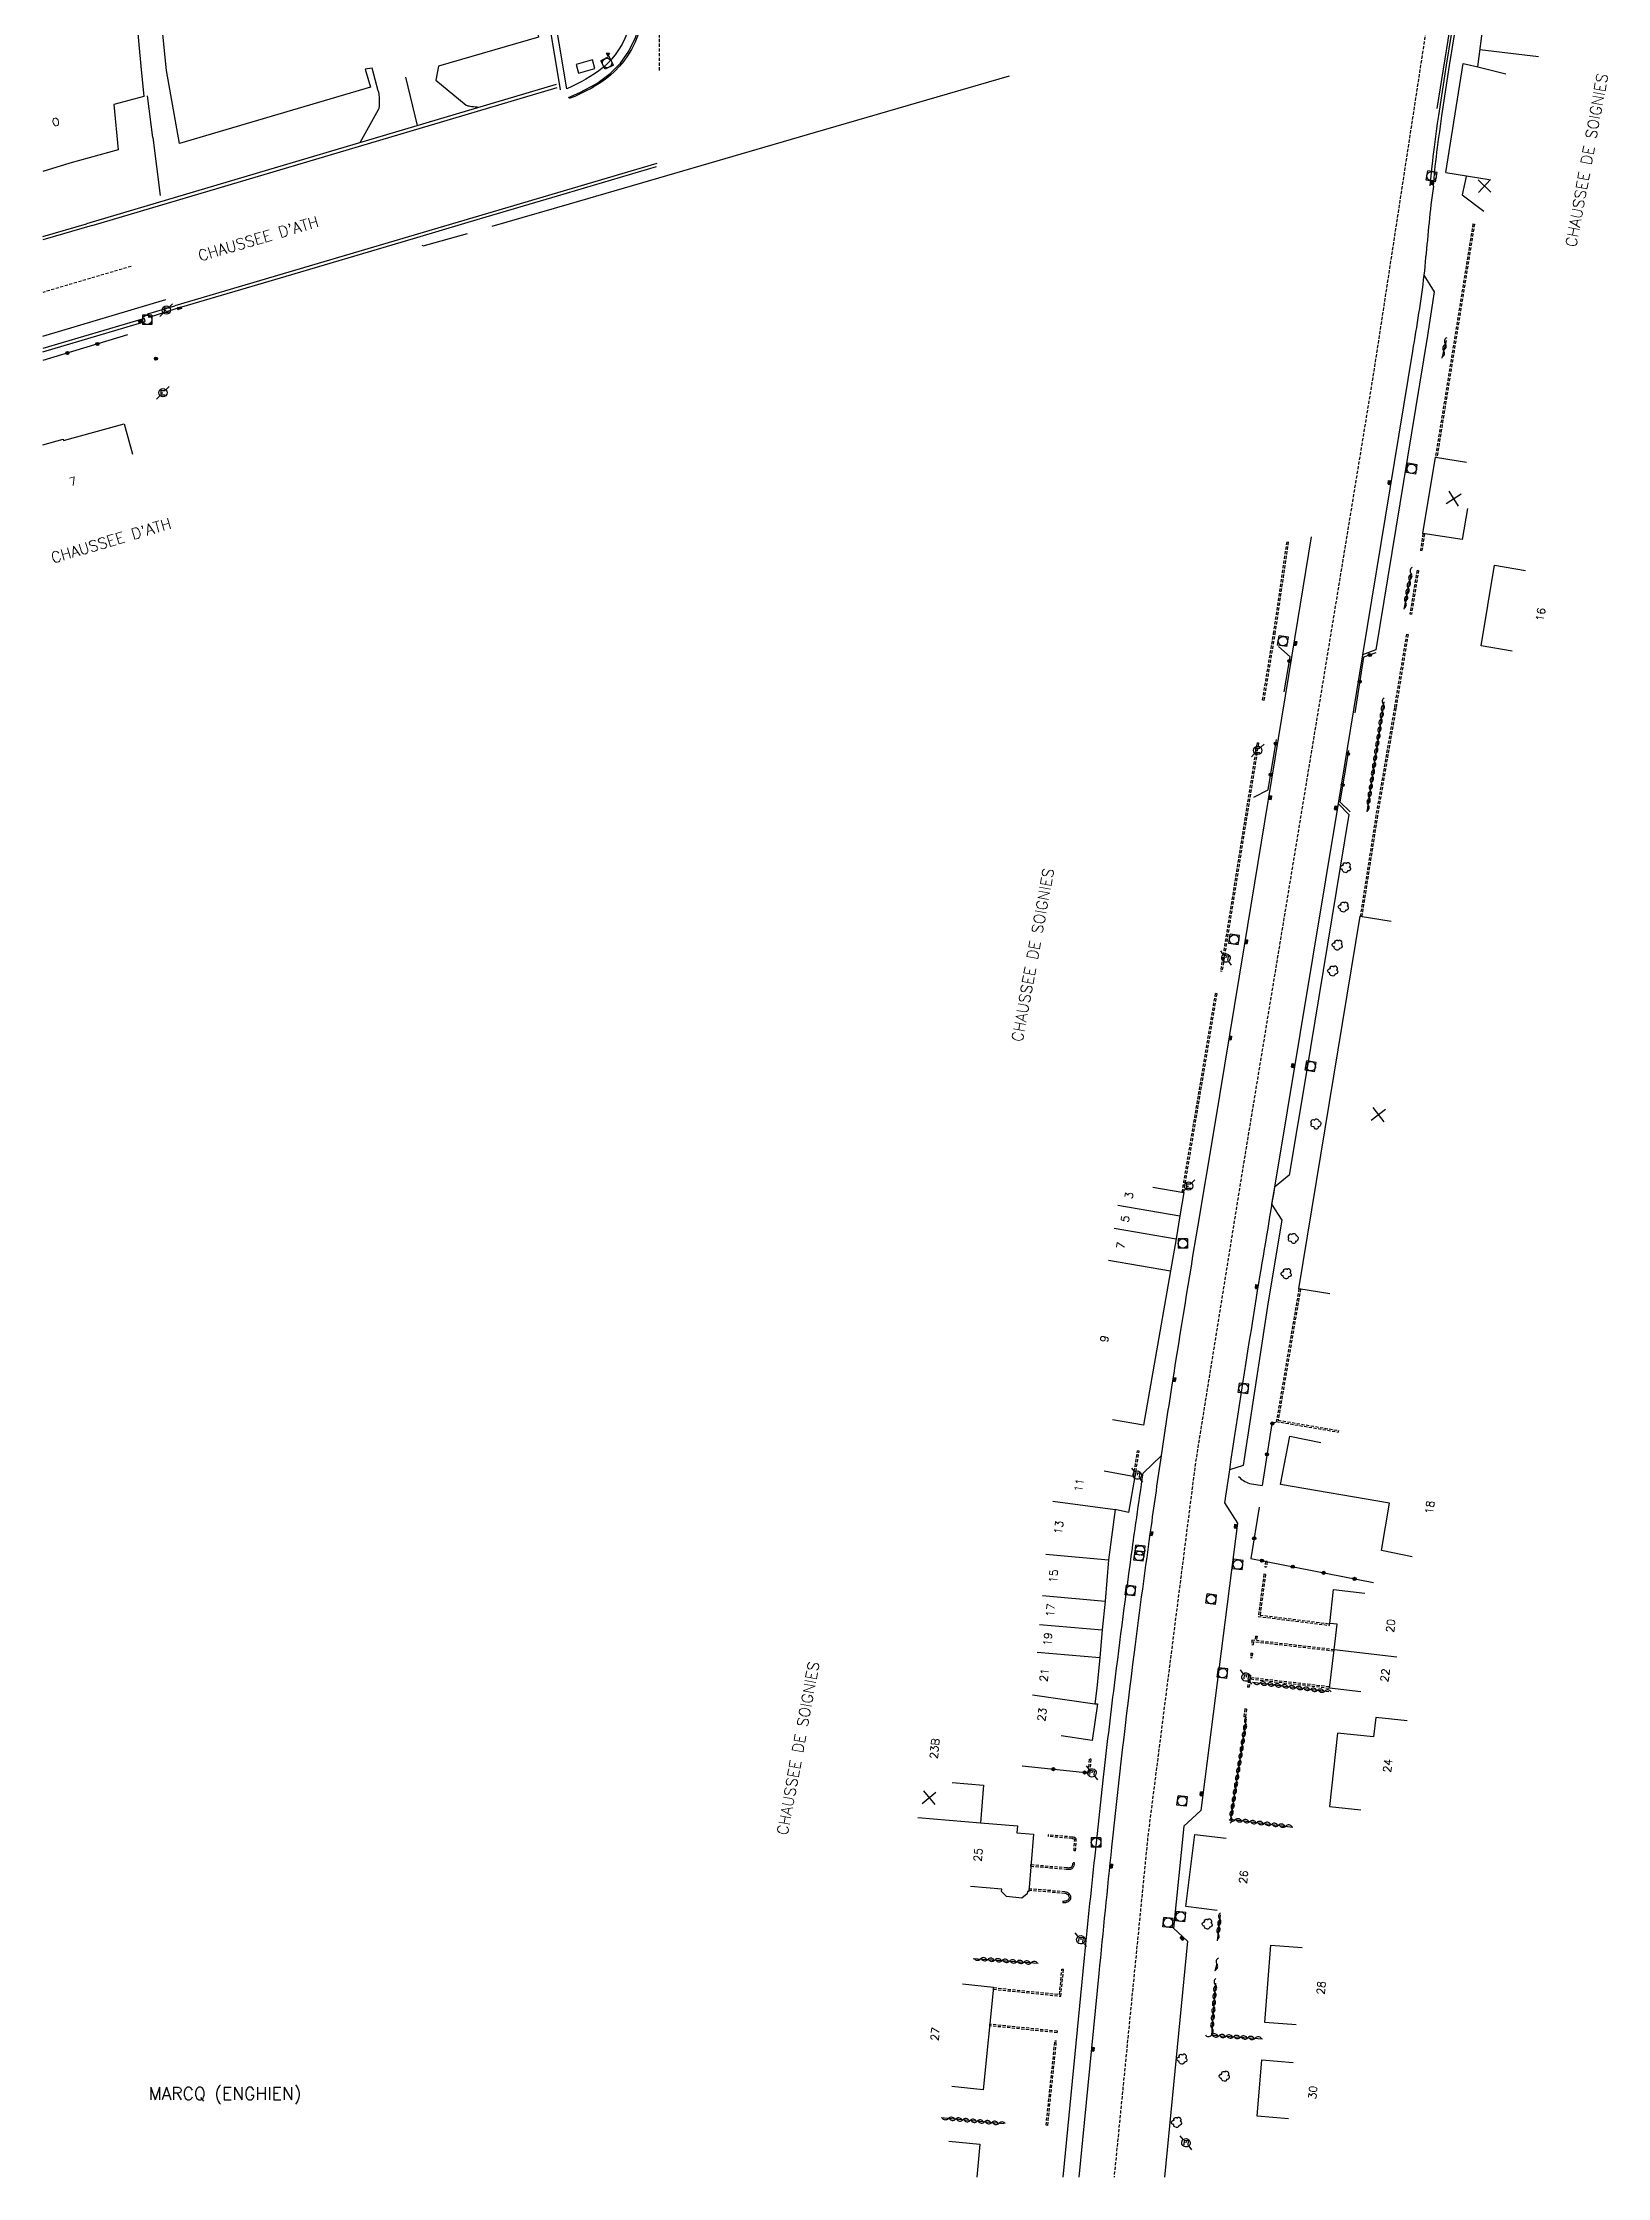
# Model space of a CAD drawing. Header units: millimetres. Extents: x 126000 to 127000, y 153000 to 154000.
# Drawn here: x 126000 to 126248.7, y 153000 to 153339.1 of the extents above; entities that cross this region are included whole.
import ezdxf
from ezdxf.enums import TextEntityAlignment as Align

# ---------------------------------------------------------------- set-up
doc = ezdxf.new("R2010")
doc.units = ezdxf.units.MM
doc.linetypes.add('DASHED', pattern=[0.75, 0.5, -0.25])
doc.layers.get('0').update_dxf_attribs({"linetype": 'CONTINUOUS'})
for name, color, linetype in [('W0001', 6, 'DASHED'), ('W0008', 7, 'CONTINUOUS'), ('W0100', 7, 'CONTINUOUS'), ('W0112', 1, 'DASHED'), ('W0300', 7, 'CONTINUOUS'), ('W0310', 3, 'CONTINUOUS'), ('W0322', 7, 'CONTINUOUS'), ('W0334', 7, 'CONTINUOUS'), ('W0400', 7, 'CONTINUOUS'), ('W0420', 7, 'CONTINUOUS'), ('W0471', 7, 'CONTINUOUS'), ('W0851', 7, 'CONTINUOUS'), ('W0980', 7, 'CONTINUOUS'), ('W0989', 7, 'CONTINUOUS'), ('W0991', 7, 'CONTINUOUS'), ('W1102', 7, 'CONTINUOUS')]:
    doc.layers.add(name, color=color, linetype=linetype)
doc.styles.get("Standard").update_dxf_attribs({"font": 'romans.shx', "width": 0.85})

# ---------------------------------------------------------------- blocks, each defined once
blk = doc.blocks.new('T420')
for p, q in [((0.75, 0.75), (-0.75, 0.75)), ((-0.75, 0.75), (-0.75, -0.75)), ((0.75, 0.75), (0.75, -0.75)), ((0.75, -0.75), (-0.75, -0.75))]:
    blk.add_line(p, q)
blk.add_ellipse((0, 0), major_axis=(-0.53, 0.53), ratio=1, start_param=3.926991, end_param=10.210176)
blk = doc.blocks.new('T851')
for p, q in [((-0.25, -0.15), (0, 0.32)), ((0, 0.32), (0.25, -0.15)), ((-0.25, -0.15), (0.25, -0.15))]:
    blk.add_line(p, q)
for major_axis in [(-0.106, 0.106), (-0.0354, 0.0354), (-0.0236, 0.0236)]:
    blk.add_ellipse((0, 0), major_axis=major_axis, ratio=1, start_param=3.926991, end_param=10.210176)
blk = doc.blocks.new('T300')
for p, q in [((-0.8, 0.51), (-0.86, 0.34)), ((-0.86, 0.34), (-0.86, 0.17)), ((-0.86, 0.17), (-0.74, 0.06)), ((-0.69, 0.63), (-0.8, 0.51)), ((-0.8, -0.06), (-0.74, 0.06)), ((-0.74, 0.06), (-0.69, 0.11)), ((-0.57, 0.69), (-0.69, 0.63)), ((-0.46, 0.69), (-0.57, 0.69)), ((-0.29, 0.63), (-0.46, 0.69)), ((-0.29, 0.63), (-0.17, 0.74)), ((-0.23, 0.57), (-0.29, 0.63)), ((-0.17, 0.74), (-0.06, 0.8)), ((-0.06, 0.8), (0.06, 0.8)), ((0.06, 0.8), (0.23, 0.74)), ((0.23, 0.74), (0.34, 0.63)), ((0.34, 0.63), (0.4, 0.51)), ((0.46, 0.46), (0.34, 0.46)), ((0.4, 0.51), (0.4, 0.46)), ((0.57, 0.4), (0.46, 0.46)), ((0.57, 0.4), (0.69, 0.29)), ((0.69, 0.29), (0.74, 0.17)), ((0.74, 0.06), (0.69, -0.17)), ((0.74, 0.17), (0.74, 0.06)), ((-0.8, -0.17), (-0.8, -0.06)), ((-0.8, -0.23), (-0.8, -0.17)), ((-0.74, -0.34), (-0.8, -0.23)), ((-0.69, -0.4), (-0.74, -0.34)), ((-0.51, -0.46), (-0.69, -0.4)), ((-0.4, -0.46), (-0.51, -0.46)), ((-0.4, -0.46), (-0.34, -0.46)), ((-0.34, -0.46), (-0.34, -0.4)), ((-0.34, -0.51), (-0.34, -0.46)), ((-0.29, -0.63), (-0.34, -0.51)), ((-0.17, -0.74), (-0.29, -0.63)), ((-0.06, -0.8), (-0.17, -0.74)), ((0.06, -0.8), (-0.06, -0.8)), ((0.17, -0.74), (0.06, -0.8)), ((0.23, -0.69), (0.17, -0.74)), ((0.29, -0.46), (0.23, -0.46)), ((0.29, -0.63), (0.23, -0.69)), ((0.46, -0.4), (0.29, -0.46)), ((0.34, -0.51), (0.29, -0.63)), ((0.34, -0.51), (0.34, -0.46)), ((0.57, -0.34), (0.46, -0.4)), ((0.63, -0.29), (0.57, -0.34)), ((0.69, -0.17), (0.63, -0.29))]:
    blk.add_line(p, q)
blk = doc.blocks.new('T471')
for p, q in [((-0.333334, 0.333334), (-0.333334, -0.333334)), ((-0.333334, 0.333334), (0.333334, 0.333334)), ((-0.333334, 0), (0, 0)), ((0.500001, 0.500001), (1.000002, 1.000002)), ((-0.500001, -0.500001), (-1.000002, -1.000002)), ((-0.333334, -0.333334), (0.333334, -0.333334))]:
    blk.add_line(p, q)
blk.add_ellipse((0, 0), major_axis=(0.471405, 0.471405), ratio=1, start_param=5.4977871438, end_param=11.780972451)
blk = doc.blocks.new('T400')
for p, q in [((-0.15, 0.3), (0.15, 0.3)), ((-0.15, -0.25), (-0.15, 0.3)), ((-0.15, 0.15), (0.15, 0.15)), ((-0.15, 0), (0.15, 0)), ((0.15, 0.3), (0.15, -0.25)), ((-0.15, -0.15), (0.15, -0.15)), ((-0.15, -0.25), (-0.15, -0.3)), ((-0.15, -0.3), (0.15, -0.3)), ((0.15, -0.3), (0.15, -0.25))]:
    blk.add_line(p, q)
blk = doc.blocks.new('t322o')
at = {"color": 0, "linetype": 'Continuous'}
for radius in [0.25, 0.15]:
    blk.add_circle((0, 0), radius, dxfattribs=at)
blk = doc.blocks.new('t310o')
at = {"color": 0, "linetype": 'Continuous'}
for centre, start, end in [((-0.5, 0.38), 216.8699, 323.1304), ((0.5, -0.37), 36.8699, 143.1303)]:
    blk.add_arc(centre, 0.625, start, end, dxfattribs=at)
blk = doc.blocks.new('t991o')
at = {"color": 0, "linetype": 'Continuous'}
for p, q in [((-1, 1), (1, -1)), ((-1, -1), (1, 1))]:
    blk.add_line(p, q, dxfattribs=at)

msp = doc.modelspace()

# ---------------------------------------------------------------- linework, layer by layer
at = {"layer": 'W0001'}
msp.add_lwpolyline([(126098.03, 153334.69, 0.009306), (126097.92, 153345.73)], format="xyb", dxfattribs=at)
at = {"layer": 'W0001', "flags": 128}
for points in [[(126220.12, 153342.98), (126211.51, 153286.75), (126204.15, 153241.84), (126191.02, 153162.16), (126183.19, 153113.5), (126175.62, 153054.11), (126170.26, 153000)], [(126014.06, 153303.56), (126000, 153299.41)]]:
    msp.add_lwpolyline(points, dxfattribs=at)
at = {"layer": 'W0008', "flags": 128}
for points in [[(126083.59, 153330.41), (126085.37, 153331.16), (126088.05, 153332.6), (126090.21, 153334.18), (126091.83, 153335.86), (126093.17, 153337.77), (126094.22, 153339.9), (126095.08, 153342.63), (126095.5, 153346.32), (126095.59, 153349.77), (126095.66, 153352.68), (126095.75, 153356.87), (126095.85, 153360.69), (126095.92, 153363.71)], [(126224.58, 153347.43), (126221.56, 153328.66)], [(126007.86, 153310.07), (126037.16, 153318.76), (126061.78, 153326.06), (126081.78, 153332)], [(126097.5, 153319.37), (126081.74, 153314.71), (126069.5, 153311.09), (126056.92, 153307.37), (126038.63, 153301.97), (126021.14, 153296.8)], [(126000, 153308.28), (126006.98, 153310.33)], [(126219.51, 153302.17), (126221.15, 153299.54), (126220.07, 153292.56), (126211.85, 153242.65), (126209.72, 153241.86), (126209.72, 153241.86)], [(126000, 153292.49), (126019.58, 153298.29)], [(126205.88, 153218.21), (126207.57, 153216.48), (126200.78, 153175.28), (126198.1, 153159.19), (126195.78, 153157.29), (126195.3, 153154.57), (126196.91, 153152.05), (126194.74, 153139.08), (126190.76, 153113.05), (126188.59, 153112.36), (126188.59, 153112.36)]]:
    msp.add_lwpolyline(points, dxfattribs=at)
for points in [[(126221.02, 153316.32, 0.0042), (126220.61, 153313.32, 0.0018), (126219.51, 153302.17, -0.0122), (126217.68, 153290.11), (126209.72, 153241.86), (126205.88, 153218.21), (126195.78, 153157.29, 0.0005), (126192.85, 153139.78, 0.0029), (126188.59, 153112.36), (126187.79, 153107.12), (126189.87, 153103.89), (126184.08, 153058.26), (126181.33, 153055.79), (126179.72, 153039.57), (126181.94, 153037.5), (126178.29, 153000, -0.0118)], [(126164.7, 153000), (126167.9, 153032.37, -0.0015), (126169.92, 153052.43, -0.0056), (126173.5, 153083.4, -0.0031), (126176.2, 153103.5, -0.0018), (126177.79, 153114.64, -0.0022), (126179.56, 153126.22, -0.0026), (126183.58, 153150.94), (126186.27, 153167.03), (126191, 153195.61), (126198.58, 153241.81), (126201.66, 153260.57)], [(126162.2, 153000), (126165.56, 153034.86, -0.0029), (126167.36, 153052.12), (126168.55, 153063.08, -0.0039), (126170.33, 153078.16, -0.0037), (126173.18, 153099.96, -0.0011), (126173.86, 153104.81, -0.0007), (126174.88, 153111.83), (126177.79, 153114.64), (126177.79, 153114.64)], [(126190.05, 153111.35, 0.1486), (126191.79, 153110.24), (126193.78, 153109.92), (126193.78, 153109.92)]]:
    msp.add_lwpolyline(points, format="xyb", dxfattribs=at)
at = {"layer": 'W0008'}
for points in [[(126007.86, 153310.07), (126000, 153307.75)], [(126021.14, 153296.8), (126016.89, 153295.45), (126016.86, 153295.59), (126016.73, 153296), (126021, 153297.28)], [(126000, 153289.99), (126016.3, 153294.8), (126016.16, 153295.28), (126000, 153290.51)]]:
    msp.add_lwpolyline(points, dxfattribs=at)
at = {"layer": 'W0100', "flags": 128}
for points in [[(126222.98, 153318.47), (126225.74, 153335.8), (126228.05, 153335.24), (126229.86, 153349.3)], [(126015.62, 153335.39), (126016.06, 153330.56), (126011.31, 153329.25), (126011.99, 153322.09), (126004.33, 153319.97)], [(126004.33, 153319.97), (126000, 153318.61)], [(126226.21, 153317.83), (126225.57, 153314.92), (126229.02, 153312.34), (126229.02, 153312.34)], [(126000, 153275.21), (126003.28, 153276.11), (126003.33, 153275.91), (126012.97, 153278.55), (126014.29, 153273.73)], [(126226.41, 153265.11), (126225.6, 153260.18), (126219.36, 153261.11), (126221.33, 153273.27), (126226.27, 153272.46), (126226.27, 153272.46)], [(126233.53, 153242.43), (126228.6, 153243.26), (126230.74, 153256.08), (126235.67, 153255.26), (126235.67, 153255.26)], [(126204.58, 153140.35), (126199.65, 153141.16), (126209.38, 153200.35), (126214.32, 153199.54), (126214.32, 153199.54)], [(126176.41, 153157.29), (126181.34, 153156.44), (126180.72, 153152.71), (126180.13, 153149.09), (126179.23, 153144), (126174.96, 153119.49), (126170.03, 153120.34), (126170.03, 153120.34)], [(126217.66, 153098.58), (126212.75, 153099.55), (126214.02, 153107.09), (126196.69, 153110.07), (126198.2, 153117.72), (126203.11, 153116.74), (126203.11, 153116.74)], [(126168.68, 153112.23), (126173.59, 153111.32), (126172.58, 153105.6), (126170.45, 153106.07), (126169.37, 153098.11), (126168.83, 153091.53), (126168.38, 153086.97), (126168, 153082.55), (126167.55, 153077.69), (126167.22, 153075.23), (126167.64, 153075.21), (126166.81, 153069.41), (126161.86, 153070.11), (126161.86, 153070.11)], [(126209.49, 153077.12), (126204.52, 153077.71), (126205.25, 153083.81), (126205.73, 153087.85), (126204.57, 153087.99), (126205.16, 153093.38), (126210.12, 153092.79), (126210.12, 153092.79)], [(126216.82, 153072.5), (126211.85, 153073.03), (126211.52, 153069.96), (126205.75, 153070.58), (126204.49, 153058.93), (126209.46, 153058.39), (126209.46, 153058.39)], [(126144.56, 153062.72), (126149.54, 153062.3), (126149.03, 153056.3), (126154.91, 153055.81), (126154.82, 153054.71), (126157.46, 153054.49), (126156.7, 153045.38), (126156.49, 153045.42), (126156.45, 153045.03), (126155.59, 153044.36), (126153.16, 153044.62), (126152.39, 153045.38), (126152.42, 153045.76), (126147.44, 153046.17), (126147.44, 153046.17)], [(126186.64, 153042.4), (126181.68, 153043.02), (126183.1, 153054.47), (126188.07, 153053.86), (126188.07, 153053.86)], [(126199.2, 153024.22), (126194.21, 153024.61), (126195.17, 153036.88), (126200.15, 153036.49), (126200.15, 153036.49)], [(126146.16, 153030.71), (126151.13, 153030.2), (126149.45, 153013.91), (126144.48, 153014.42), (126144.48, 153014.42)], [(126197.97, 153009.27), (126192.99, 153009.69), (126193.75, 153018.68), (126198.73, 153018.26), (126198.73, 153018.26)], [(126143.98, 153005.72), (126148.95, 153005.24), (126148.46, 153000)]]:
    msp.add_lwpolyline(points, dxfattribs=at)
at = {"layer": 'W0100'}
msp.add_lwpolyline([(126085.14, 153334.26), (126087.74, 153335.01), (126087.36, 153336.37), (126084.76, 153335.62)], close=True, dxfattribs=at)
at = {"layer": 'W0112'}
for p, q in [((126227.3, 153310.3), (126221.33, 153273.27)), ((126227.54, 153310.26), (126221.58, 153273.23)), ((126195.62, 153245.23), (126197.77, 153259.96)), ((126195.87, 153245.19), (126198.03, 153260)), ((126219.34, 153261.1), (126218.94, 153258.44)), ((126219.59, 153261.06), (126219.19, 153258.4)), ((126218.41, 153255.28), (126217.28, 153248.37)), ((126218.66, 153255.24), (126217.53, 153248.33)), ((126193.87, 153234.69), (126195.62, 153245.23)), ((126194.12, 153234.65), (126195.87, 153245.19)), ((126216.73, 153245.13), (126214.81, 153233.44)), ((126216.98, 153245.09), (126215.06, 153233.4)), ((126214.81, 153233.44), (126211.88, 153216.35)), ((126215.06, 153233.4), (126212.13, 153216.31)), ((126192.98, 153227.89), (126187.18, 153191.6)), ((126193.23, 153227.85), (126187.42, 153191.56)), ((126211.88, 153216.35), (126209.39, 153200.35)), ((126212.13, 153216.31), (126209.63, 153200.32)), ((126181.09, 153156.49), (126186.4, 153188.09)), ((126181.34, 153156.44), (126186.64, 153188.05)), ((126199.65, 153141.16), (126196.05, 153120.06)), ((126199.9, 153141.12), (126196.34, 153120.27)), ((126196.05, 153120.06), (126205.9, 153118.38)), ((126196.34, 153120.27), (126205.95, 153118.62)), ((126173.35, 153111.4), (126174.01, 153115.4)), ((126173.6, 153111.36), (126174.26, 153115.36)), ((126194.33, 153097.83), (126194.24, 153096.99)), ((126194.58, 153097.8), (126194.49, 153096.96)), ((126194.09, 153095.8), (126193.17, 153089.1)), ((126194.34, 153095.76), (126193.46, 153089.32)), ((126193.17, 153089.1), (126204.48, 153087.68)), ((126193.46, 153089.32), (126204.51, 153087.93)), ((126192.18, 153085.33), (126192.15, 153084.62)), ((126192.64, 153085.28), (126192.18, 153085.33)), ((126192.42, 153085.05), (126192.39, 153084.6)), ((126205.22, 153083.57), (126192.42, 153085.05)), ((126192.74, 153085.97), (126192.64, 153085.28)), ((126192.99, 153085.94), (126192.89, 153085.25)), ((126205.25, 153083.81), (126192.89, 153085.25)), ((126192, 153083.28), (126191.97, 153082.58)), ((126192.25, 153083.26), (126192.22, 153082.56)), ((126191.68, 153079.8), (126191.49, 153077.87)), ((126191.93, 153079.78), (126191.74, 153077.85)), ((126192, 153079.16), (126204.52, 153077.71)), ((126192.02, 153079.41), (126204.55, 153077.96)), ((126191.05, 153074.4), (126190.91, 153073.17)), ((126191.29, 153074.37), (126191.16, 153073.14)), ((126166.18, 153064.41), (126166.39, 153066.48)), ((126166.43, 153064.39), (126166.63, 153066.46)), ((126163.59, 153053.81), (126159.84, 153054.14)), ((126163.62, 153054.05), (126159.86, 153054.38)), ((126163.73, 153053.78), (126163.59, 153053.81)), ((126163.78, 153054.03), (126163.62, 153054.05)), ((126163.86, 153053.74), (126163.73, 153053.78)), ((126163.96, 153053.98), (126163.78, 153054.03)), ((126163.97, 153053.69), (126163.86, 153053.74)), ((126163.9, 153051.85), (126164.01, 153053.66)), ((126164.11, 153053.89), (126163.96, 153053.98)), ((126164.01, 153053.65), (126163.97, 153053.69)), ((126164.01, 153053.66), (126164.01, 153053.65)), ((126164.22, 153053.79), (126164.11, 153053.89)), ((126164.15, 153051.84), (126164.26, 153053.65)), ((126164.26, 153053.65), (126164.22, 153053.79)), ((126157.04, 153049.43), (126162.67, 153048.96)), ((126157.06, 153049.68), (126162.69, 153049.21)), ((126163.59, 153049.39), (126163.62, 153049.45)), ((126163.62, 153049.45), (126163.66, 153049.52)), ((126163.66, 153049.52), (126163.68, 153049.59)), ((126163.68, 153049.59), (126163.7, 153049.67)), ((126163.7, 153049.67), (126163.72, 153049.76)), ((126163.72, 153049.76), (126163.73, 153049.85)), ((126163.73, 153049.85), (126163.74, 153049.95)), ((126163.84, 153049.33), (126163.89, 153049.42)), ((126163.89, 153049.42), (126163.92, 153049.52)), ((126163.92, 153049.52), (126163.95, 153049.62)), ((126163.95, 153049.62), (126163.97, 153049.72)), ((126163.97, 153049.72), (126163.98, 153049.83)), ((126163.98, 153049.83), (126163.99, 153049.93)), ((126162.67, 153048.96), (126162.86, 153048.94)), ((126162.69, 153049.21), (126162.88, 153049.19)), ((126162.86, 153048.94), (126163.05, 153048.93)), ((126162.88, 153049.19), (126163.05, 153049.18)), ((126163.05, 153049.18), (126163.21, 153049.19)), ((126163.05, 153048.93), (126163.24, 153048.94)), ((126163.21, 153049.19), (126163.35, 153049.21)), ((126163.24, 153048.94), (126163.42, 153048.97)), ((126163.35, 153049.21), (126163.45, 153049.25)), ((126163.42, 153048.97), (126163.58, 153049.04)), ((126163.45, 153049.25), (126163.49, 153049.29)), ((126163.49, 153049.29), (126163.54, 153049.33)), ((126163.54, 153049.33), (126163.59, 153049.39)), ((126163.58, 153049.04), (126163.66, 153049.1)), ((126163.66, 153049.1), (126163.73, 153049.17)), ((126163.73, 153049.17), (126163.79, 153049.25)), ((126163.79, 153049.25), (126163.84, 153049.33)), ((126162.43, 153045.1), (126156.71, 153045.58)), ((126162.45, 153045.35), (126156.74, 153045.83)), ((126162.13, 153043.89), (126162.28, 153043.89)), ((126162.14, 153043.64), (126162.29, 153043.64)), ((126162.28, 153043.89), (126162.42, 153043.9)), ((126162.29, 153043.64), (126162.44, 153043.65)), ((126162.42, 153043.9), (126162.54, 153043.92)), ((126162.57, 153045.07), (126162.43, 153045.1)), ((126162.44, 153043.65), (126162.59, 153043.67)), ((126162.63, 153045.32), (126162.45, 153045.35)), ((126162.54, 153043.92), (126162.67, 153043.94)), ((126162.7, 153045.02), (126162.57, 153045.07)), ((126162.59, 153043.67), (126162.73, 153043.7)), ((126162.81, 153045.25), (126162.63, 153045.32)), ((126162.67, 153043.94), (126162.78, 153043.98)), ((126162.83, 153044.95), (126162.7, 153045.02)), ((126162.73, 153043.7), (126162.88, 153043.75)), ((126162.78, 153043.98), (126162.89, 153044.04)), ((126162.97, 153045.16), (126162.81, 153045.25)), ((126162.95, 153044.86), (126162.83, 153044.95)), ((126162.88, 153043.75), (126163.01, 153043.82)), ((126162.89, 153044.04), (126162.98, 153044.1)), ((126163.04, 153044.75), (126162.95, 153044.86)), ((126163.12, 153045.04), (126162.97, 153045.16)), ((126162.98, 153044.1), (126163.06, 153044.17)), ((126163.01, 153043.82), (126163.14, 153043.9)), ((126163.1, 153044.66), (126163.04, 153044.75)), ((126163.06, 153044.17), (126163.12, 153044.25)), ((126163.14, 153044.56), (126163.1, 153044.66)), ((126163.25, 153044.89), (126163.12, 153045.04)), ((126163.12, 153044.25), (126163.15, 153044.32)), ((126163.16, 153044.47), (126163.14, 153044.56)), ((126163.14, 153043.9), (126163.25, 153044)), ((126163.15, 153044.32), (126163.16, 153044.39)), ((126163.16, 153044.39), (126163.16, 153044.47)), ((126163.32, 153044.77), (126163.25, 153044.89)), ((126163.25, 153044), (126163.33, 153044.12)), ((126163.37, 153044.64), (126163.32, 153044.77)), ((126163.33, 153044.12), (126163.39, 153044.24)), ((126163.41, 153044.51), (126163.37, 153044.64)), ((126163.39, 153044.24), (126163.41, 153044.37)), ((126163.41, 153044.37), (126163.41, 153044.51)), ((126161.59, 153029.05), (126161.98, 153033.09)), ((126161.81, 153028.77), (126162.23, 153033.07)), ((126151.1, 153029.88), (126161.81, 153028.77)), ((126151.12, 153030.13), (126161.59, 153029.05)), ((126161.23, 153022.96), (126150.5, 153024.06)), ((126161.25, 153023.21), (126150.52, 153024.31)), ((126159.47, 153008.27), (126160.87, 153021.65)), ((126159.72, 153008.24), (126161.11, 153021.62))]:
    msp.add_line(p, q, dxfattribs=at)
for points in [[(126227.3, 153310.3), (126227.54, 153310.26)], [(126221.33, 153273.27), (126221.58, 153273.23)], [(126219.34, 153261.1), (126219.59, 153261.06)], [(126219.19, 153258.4), (126218.94, 153258.44)], [(126218.41, 153255.28), (126218.66, 153255.24)], [(126217.28, 153248.37), (126217.53, 153248.33)], [(126216.73, 153245.13), (126216.98, 153245.09)], [(126193.87, 153234.69), (126194.12, 153234.65)], [(126192.98, 153227.89), (126193.23, 153227.85)], [(126209.39, 153200.35), (126209.63, 153200.32)], [(126187.42, 153191.56), (126187.18, 153191.6)], [(126186.4, 153188.09), (126186.64, 153188.05)], [(126199.65, 153141.16), (126199.9, 153141.12)], [(126205.95, 153118.62), (126205.9, 153118.38)], [(126174.26, 153115.36), (126174.01, 153115.4)], [(126173.35, 153111.4), (126173.6, 153111.36)], [(126194.24, 153096.99), (126194.49, 153096.96)], [(126194.58, 153097.8), (126194.33, 153097.83)], [(126194.34, 153095.76), (126194.09, 153095.8)], [(126204.48, 153087.68), (126204.51, 153087.93)], [(126192.15, 153084.62), (126192.39, 153084.6)], [(126192.74, 153085.97), (126192.99, 153085.94)], [(126205.22, 153083.57), (126205.25, 153083.81)], [(126191.97, 153082.58), (126192.22, 153082.56)], [(126192, 153083.28), (126192.25, 153083.26)], [(126191.74, 153077.85), (126191.49, 153077.87)], [(126191.68, 153079.8), (126191.93, 153079.78)], [(126192.02, 153079.41), (126192, 153079.16)], [(126204.52, 153077.71), (126204.55, 153077.96)], [(126191.16, 153073.14), (126190.91, 153073.17)], [(126191.29, 153074.37), (126191.05, 153074.4)], [(126166.39, 153066.48), (126166.63, 153066.46)], [(126166.43, 153064.39), (126166.18, 153064.41)], [(126159.84, 153054.14), (126159.86, 153054.38)], [(126157.04, 153049.43), (126157.06, 153049.68)], [(126163.99, 153049.93), (126163.74, 153049.95)], [(126164.15, 153051.84), (126163.9, 153051.85)], [(126156.74, 153045.83), (126156.71, 153045.58)], [(126162.13, 153043.89), (126162.14, 153043.64)], [(126161.98, 153033.09), (126162.23, 153033.07)], [(126151.1, 153029.88), (126151.12, 153030.13)], [(126150.5, 153024.06), (126150.52, 153024.31)], [(126161.23, 153022.96), (126161.25, 153023.21)], [(126161.11, 153021.62), (126160.87, 153021.65)], [(126159.72, 153008.24), (126159.47, 153008.27)]]:
    msp.add_lwpolyline(points, dxfattribs=at)
at = {"layer": 'W0310', "flags": 128}
for points in [[(126223.04, 153291.81), (126222.36, 153289), (126222.36, 153289)], [(126217.46, 153254.78), (126216.33, 153249.11), (126216.33, 153249.11)], [(126213.11, 153234.41), (126210.46, 153216.89), (126210.46, 153216.89)], [(126192.29, 153078.63), (126204.41, 153077.15), (126204.41, 153077.15)], [(126191.28, 153072.85), (126188.78, 153056.87), (126198.7, 153055.63), (126198.7, 153055.63)], [(126187.14, 153041.69), (126186.63, 153037.58), (126186.63, 153037.58)], [(126147.88, 153034.77), (126158.19, 153034), (126158.19, 153034)], [(126186.61, 153033.91), (126186.28, 153032.76), (126186.28, 153032.76)], [(126186.38, 153030.83), (126185.73, 153022.56), (126193.83, 153022.02), (126193.83, 153022.02)], [(126152.74, 153008.52), (126142.78, 153009.47), (126142.78, 153009.47)]]:
    msp.add_lwpolyline(points, dxfattribs=at)
at = {"layer": 'W0322', "flags": 128}
for points in [[(126013.49, 153292.7), (126000, 153288.59)], [(126197.3, 153235.95), (126198.23, 153241.55), (126196.41, 153243.17), (126196.41, 153243.17)], [(126211.86, 153242.17), (126209.91, 153241.47), (126208.52, 153232.65), (126208.52, 153232.65)], [(126192.5, 153219.22), (126194.75, 153220.38), (126196.1, 153228.4), (126196.1, 153228.4)], [(126207.54, 153226.68), (126206.13, 153218.49), (126207.77, 153216.92), (126207.77, 153216.92)], [(126195.94, 153119.9), (126195.33, 153119.72), (126193.78, 153109.92), (126193.78, 153109.92)], [(126193.34, 153106.43), (126192.02, 153098.31), (126211.47, 153094.47), (126211.47, 153094.47)], [(126155.65, 153065.36), (126166.24, 153064.23), (126166.24, 153064.23)]]:
    msp.add_lwpolyline(points, dxfattribs=at)
at = {"layer": 'W0334'}
for p, q in [((126082.31, 153331.59), (126076.82, 153364.17)), ((126083.31, 153331.76), (126077.81, 153364.34)), ((126013.78, 153355.32), (126015.62, 153335.39)), ((126081.63, 153332.47), (126006.98, 153310.33)), ((126059.55, 153325.96), (126057.69, 153333.64)), ((126017.51, 153324.01), (126016.68, 153330.64)), ((126017.51, 153324.01), (126018.66, 153314.81)), ((126097.61, 153319.92), (126021, 153297.28))]:
    msp.add_line(p, q, dxfattribs=at)
at = {"layer": 'W0334', "flags": 128}
for points in [[(126153.59, 153333.79), (126122.79, 153324.82), (126096.59, 153317.21), (126083.67, 153313.45), (126071.4, 153309.88)], [(126067.47, 153308.75), (126060.43, 153306.78), (126060.37, 153306.95)]]:
    msp.add_lwpolyline(points, dxfattribs=at)
at = {"layer": 'W0334'}
for points in [[(126072.19, 153370.13, 0), (126078.77, 153339.97, 0), (126062.89, 153335.34, 0), (126062.49, 153333.12, 0), (126067.31, 153329.17, 0), (126067.44, 153329.09, 0), (126067.59, 153329.06, 0), (126067.73, 153329.04, 0), (126067.86, 153329.02, 0), (126068.17, 153328.97, 0), (126068.48, 153328.93, 0), (126068.79, 153328.9, 0), (126069.1, 153328.88, 0)], [(126220.52, 153316.37, 0), (126220.82, 153319.5, 0), (126220.9, 153320.26, 0), (126220.99, 153321.01, 0), (126221.08, 153321.76, 0), (126221.18, 153322.52, 0), (126221.34, 153323.77, 0), (126221.51, 153325.03, 0), (126221.69, 153326.28, 0), (126221.88, 153327.53, 0), (126223.1, 153335.53, 0), (126228.12, 153366.37, 0)], [(126221.02, 153316.32, 0), (126221.32, 153319.46, 0), (126221.4, 153320.21, 0), (126221.48, 153320.96, 0), (126221.58, 153321.7, 0), (126221.67, 153322.45, 0), (126221.84, 153323.7, 0), (126222.01, 153324.96, 0), (126222.19, 153326.21, 0), (126222.37, 153327.46, 0), (126223.59, 153335.45, 0), (126228.62, 153366.29, 0)], [(126094.42, 153363.75, 0), (126093.99, 153345.83, 0), (126093.93, 153344.79, 0), (126093.78, 153343.75, 0), (126093.56, 153342.73, 0), (126093.28, 153341.72, 0), (126092.94, 153340.74, 0), (126092.54, 153339.77, 0), (126092.07, 153338.84, 0), (126091.53, 153337.95, 0), (126090.99, 153337.19, 0), (126090.39, 153336.47, 0), (126089.74, 153335.79, 0), (126089.05, 153335.16, 0), (126088.4, 153334.64, 0), (126087.72, 153334.17, 0), (126087.01, 153333.74, 0), (126086.3, 153333.32, 0), (126085.57, 153332.9, 0), (126084.83, 153332.5, 0), (126084.07, 153332.12, 0), (126083.31, 153331.76, 0)], [(126096.12, 153363.71, 0), (126095.69, 153345.79, 0), (126095.62, 153344.63, 0), (126095.46, 153343.47, 0), (126095.22, 153342.33, 0), (126094.91, 153341.21, 0), (126094.53, 153340.12, 0), (126094.08, 153339.05, 0), (126093.55, 153338.01, 0), (126092.95, 153337.02, 0), (126092.34, 153336.16, 0), (126091.67, 153335.35, 0), (126090.94, 153334.59, 0), (126090.17, 153333.88, 0), (126089.46, 153333.3, 0), (126088.7, 153332.78, 0), (126087.93, 153332.29, 0), (126087.14, 153331.84, 0), (126086.29, 153331.38, 0), (126085.43, 153330.96, 0), (126084.55, 153330.57, 0), (126083.66, 153330.22, 0)], [(126050.48, 153323.24, 0), (126053.38, 153328.47, 0), (126053.48, 153328.7, 0), (126053.51, 153328.96, 0), (126053.52, 153329.21, 0), (126053.53, 153329.45, 0), (126053.55, 153329.71, 0), (126053.55, 153329.97, 0), (126053.54, 153330.22, 0), (126053.52, 153330.48, 0), (126053.49, 153330.72, 0), (126053.45, 153330.97, 0), (126053.4, 153331.21, 0), (126053.34, 153331.45, 0), (126052.36, 153335.03, 0), (126051.24, 153334.91, 0), (126052.08, 153332.05, 0), (126021.72, 153323.1, 0), (126019.7, 153334.68, 0), (126017.72, 153354.26, 0)]]:
    msp.add_polyline3d(points, dxfattribs=at)
at = {"layer": 'W1102'}
for p, q in [((126228.39, 153338.02), (126237.7, 153336.88)), ((126228.05, 153335.24), (126232.54, 153334.16)), ((126222.98, 153318.47), (126229.89, 153317.37))]:
    msp.add_line(p, q, dxfattribs=at)
at = {"layer": 'W1102', "flags": 128}
for points in [[(126170.86, 153154.41), (126180.72, 153152.71), (126180.72, 153152.71)], [(126170.28, 153150.79), (126180.13, 153149.09), (126180.13, 153149.09)], [(126169.38, 153145.7), (126179.23, 153144), (126179.23, 153144)], [(126160.54, 153107.41), (126170.45, 153106.07), (126170.45, 153106.07)], [(126159.4, 153098.98), (126169.37, 153098.11), (126169.37, 153098.11)], [(126158.87, 153092.41), (126168.83, 153091.53), (126168.83, 153091.53)], [(126158.42, 153087.84), (126168.38, 153086.97), (126168.38, 153086.97)], [(126158.04, 153083.42), (126168, 153082.55), (126168, 153082.55)], [(126215.18, 153082.63), (126205.25, 153083.81), (126205.25, 153083.81)], [(126157.32, 153076.65), (126167.22, 153075.23), (126167.22, 153075.23)], [(126139.07, 153057.14), (126149.03, 153056.3), (126149.03, 153056.3)]]:
    msp.add_lwpolyline(points, dxfattribs=at)

# ---------------------------------------------------------------- block references
at = {"layer": 'W0300'}
for p, rotation in [((126207.04, 153208), 260.8173), ((126206.7, 153201.74), 260.8173), ((126205.73, 153195.7), 260.8173), ((126205, 153191.59), 260.8173), ((126197.6, 153143.49), 262.7494), ((126185.06, 153040.18), 264.444), ((126181.04, 153018.72), 264.444), ((126187.78, 153016.01), 264.444), ((126180.18, 153008.68), 264.444)]:
    msp.add_blockref('T300', p, dxfattribs=dict(at, rotation=rotation))
for p in [(126202.4, 153167.32), (126198.8, 153149.12)]:
    msp.add_blockref('T300', p, dxfattribs=at)
at = {"layer": 'W0310'}
for p, rotation in [((126222.63, 153290.13), 256.4995616192362), ((126222.9, 153291.25), 256.4995616192362), ((126217, 153252.5), 258.7242426573966), ((126217.23, 153253.64), 258.7242426573966), ((126217.45, 153254.77), 258.7242426573966), ((126216.55, 153250.24), 258.7242426573966), ((126216.78, 153251.37), 258.7242426573966), ((126212.7, 153231.74), 261.4045011916866), ((126212.88, 153232.88), 261.4045011916866), ((126213.05, 153234.02), 261.4045011916866), ((126212.19, 153228.31), 261.4045011916866), ((126212.36, 153229.45), 261.4045011916866), ((126212.53, 153230.6), 261.4045011916866), ((126211.67, 153224.89), 261.4045011916866), ((126211.84, 153226.03), 261.4045011916866), ((126212.01, 153227.17), 261.4045011916866), ((126211.15, 153221.46), 261.4045011916866), ((126211.32, 153222.6), 261.4045011916866), ((126211.49, 153223.74), 261.4045011916866), ((126210.63, 153218.03), 261.4045011916866), ((126210.8, 153219.18), 261.4045011916866), ((126210.98, 153220.32), 261.4045011916866), ((126193.43, 153078.49), 353.0404227498137), ((126194.58, 153078.35), 353.0404227498137), ((126195.73, 153078.21), 353.0404227498137), ((126196.87, 153078.07), 353.0404227498137), ((126198.02, 153077.93), 353.0404227498137), ((126199.17, 153077.79), 353.0404227498137), ((126200.31, 153077.65), 353.0404227498137), ((126201.46, 153077.51), 353.0404227498137), ((126202.61, 153077.37), 353.0404227498137), ((126203.75, 153077.23), 353.0404227498137), ((126190.8, 153069.81), 261.10023596525), ((126190.98, 153070.95), 261.10023596525), ((126191.16, 153072.09), 261.10023596525), ((126190.27, 153066.39), 261.10023596525), ((126190.45, 153067.53), 261.10023596525), ((126190.62, 153068.67), 261.10023596525), ((126189.73, 153062.96), 261.10023596525), ((126189.91, 153064.1), 261.10023596525), ((126190.09, 153065.25), 261.10023596525), ((126189.2, 153059.54), 261.10023596525), ((126189.37, 153060.68), 261.10023596525), ((126189.55, 153061.82), 261.10023596525), ((126188.84, 153057.26), 261.10023596525), ((126189.53, 153056.77), 352.907603198637), ((126189.02, 153058.4), 261.10023596525), ((126190.68, 153056.63), 352.907603198637), ((126191.82, 153056.49), 352.907603198637), ((126192.97, 153056.35), 352.907603198637), ((126194.12, 153056.2), 352.907603198637), ((126195.26, 153056.06), 352.907603198637), ((126196.41, 153055.92), 352.907603198637), ((126197.55, 153055.78), 352.907603198637), ((126186.77, 153038.73), 262.8957589783494), ((126186.92, 153039.87), 262.8957589783494), ((126187.06, 153041.02), 262.8957589783494), ((126149.03, 153034.68), 355.7064530985174), ((126150.18, 153034.6), 355.7064530985174), ((126151.34, 153034.51), 355.7064530985174), ((126152.49, 153034.42), 355.7064530985174), ((126153.64, 153034.34), 355.7064530985174), ((126154.79, 153034.25), 355.7064530985174), ((126155.94, 153034.17), 355.7064530985174), ((126157.09, 153034.08), 355.7064530985174), ((126186.6, 153033.87), 253.7712640447988), ((126186.18, 153028.28), 265.5074824558564), ((126186.27, 153029.43), 265.5074824558564), ((126186.36, 153030.59), 265.5074824558564), ((126185.91, 153024.83), 265.5074824558564), ((126186, 153025.98), 265.5074824558564), ((126186.09, 153027.13), 265.5074824558564), ((126185.77, 153022.56), 356.1942338750296), ((126185.82, 153023.68), 265.5074824558564), ((126186.92, 153022.48), 356.1942338750296), ((126188.07, 153022.4), 356.1942338750296), ((126189.22, 153022.33), 356.1942338750296), ((126190.38, 153022.25), 356.1942338750296), ((126191.53, 153022.17), 356.1942338750296), ((126192.68, 153022.1), 356.1942338750296), ((126143.93, 153009.36), 174.5820485269864), ((126145.08, 153009.25), 174.5820485269864), ((126146.23, 153009.14), 174.5820485269864), ((126147.38, 153009.03), 174.5820485269864), ((126148.53, 153008.92), 174.5820485269864), ((126149.68, 153008.81), 174.5820485269864), ((126150.83, 153008.7), 174.5820485269864), ((126151.98, 153008.59), 174.5820485269864)]:
    msp.add_blockref('t310o', p, dxfattribs=dict(at, rotation=rotation))
at = {"layer": 'W0322'}
for p, rotation in [((126008.71, 153291.24), 196.9480895542144), ((126003.92, 153289.79), 196.9480895542144), ((126018, 153288.9), 98.90710589329778), ((126198.12, 153240.88), 80.60801474337502), ((126210.92, 153241.83), 199.8338745430245), ((126209.3, 153237.59), 261.0697087551765), ((126195.98, 153227.74), 80.48305275434667), ((126207.44, 153226.11), 260.2182952686584), ((126195.16, 153222.81), 80.48305275434667), ((126206.59, 153221.18), 260.2182952686584), ((126195.41, 153119.74), 197.2405688590158), ((126194.56, 153114.86), 261.025330900419), ((126192.54, 153101.49), 260.78503193888), ((126193.77, 153097.97), 348.8327027317881), ((126198.67, 153097), 348.8327027317881), ((126203.58, 153096.03), 348.8327027317881), ((126208.48, 153095.06), 348.8327027317881), ((126160.62, 153064.83), 353.9073154556834), ((126165.59, 153064.3), 353.9073154556834)]:
    msp.add_blockref('t322o', p, dxfattribs=dict(at, rotation=rotation))
at = {"layer": 'W0400'}
for p, rotation in [((126220.75, 153316.91), 351.2106), ((126021.71, 153296.92), 286.9024905909524), ((126015.55, 153294.81), 107.4461967057818), ((126214, 153269.22), 351.2106), ((126199.09, 153243.68), 351.2106), ((126195.11, 153219.17), 350.8173), ((126205.5, 153217.54), 350.8173), ((126191.3, 153196.29), 350.8173), ((126188.74, 153181.02), 350.8173), ((126198.65, 153176.61), 350.8173), ((126192.93, 153141.49), 352.7493999999999), ((126179.87, 153126.73), 352.7493999999999), ((126189.56, 153103.44), 352.7493999999999), ((126176.22, 153102.26), 352.7493999999999), ((126184.12, 153060.93), 352.7493999999999), ((126169.82, 153049.45), 354.444), ((126181.09, 153037.97), 45.91672302873193), ((126166.94, 153020.36), 354.444)]:
    msp.add_blockref('T400', p, dxfattribs=dict(at, rotation=rotation))
at = {"layer": 'W0420'}
for p, rotation in [((126089.7, 153335.87), 296.9473545887569), ((126220.73, 153317.87), 261.2106), ((126217.57, 153271.42), 261.2106), ((126197.11, 153244.02), 261.2106), ((126189.34, 153196.63), 260.8173), ((126201.51, 153176.49), 260.8173), ((126190.85, 153125.32), 262.7494), ((126174.39, 153099.59), 262.7494), ((126174.26, 153098.7), 262.7494), ((126189.95, 153097.33), 262.7494), ((126172.89, 153093.2), 262.7494), ((126185.71, 153091.84), 262.7494), ((126187.51, 153080.1), 262.7494), ((126181.1, 153059.77), 262.7494), ((126178.86, 153040.46), 264.444), ((126180.84, 153041.4), 264.444)]:
    msp.add_blockref('T420', p, dxfattribs=dict(at, rotation=rotation))
for p in [(126016.59, 153295.07), (126181.18, 153148.33), (126167.4, 153053.19)]:
    msp.add_blockref('T420', p, dxfattribs=at)
at = {"layer": 'W0471'}
for p in [(126019.64, 153296.62), (126019.11, 153283.49), (126193.1, 153226.67), (126182.11, 153157.47)]:
    msp.add_blockref('T471', p, dxfattribs=at)
for p, rotation in [((126188.04, 153193.7), 260.8173), ((126173.94, 153111.54), 262.7494), ((126191.24, 153079.47), 262.7494), ((126166.75, 153064.25), 262.7494), ((126164.97, 153037.74), 264.444), ((126181.69, 153005.48), 264.444)]:
    msp.add_blockref('T471', p, dxfattribs=dict(at, rotation=rotation))
at = {"layer": 'W0851', "rotation": 296.9473545887569}
msp.add_blockref('T851', (126089.82, 153337.28), dxfattribs=at)
at = {"layer": 'W0991'}
for p, rotation in [((126229.14, 153316.33), 1.487184870424481), ((126224.22, 153266.65), 347.0878077704429), ((126212.26, 153168.8), 352.0730591330264), ((126140.87, 153060.29), 354.7605339516005)]:
    msp.add_blockref('t991o', p, dxfattribs=dict(at, rotation=rotation))

# ---------------------------------------------------------------- texts
at = {"layer": 'W0980'}
msp.add_text('MARCQ (ENGHIEN)', height=2, dxfattribs=at).set_placement((126028.97, 153013.16), align=Align.MIDDLE)
at = {"layer": 'W0989'}
for s, rotation, p in [('CHAUSSEE DE SOIGNIES', 79.5578, (126245.37, 153320.43)), ("CHAUSSEE D'ATH", 16.3191, (126034.27, 153307.97)), ("CHAUSSEE D'ATH", 16.4548, (126010.88, 153260)), ('CHAUSSEE DE SOIGNIES', 79.5578, (126157.35, 153194.18)), ('CHAUSSEE DE SOIGNIES', 79.5578, (126120.05, 153068.16))]:
    msp.add_text(s, height=1.75, rotation=rotation, dxfattribs=at).set_placement(p, align=Align.MIDDLE)
at = {"layer": 'W0991'}
for s, rotation, p in [('O', 16.7317, (126002.08, 153326.5)), ('7', 16.2244, (126004.8, 153269.42)), ('16', 80.5401, (126238.05, 153248.27)), ('3', 80.5799, (126172.64, 153155.97)), ('5', 80.8161, (126172.03, 153152.25)), ('7', 79.9419, (126171.31, 153148.03)), ('9', 80.1142, (126168.72, 153133.2)), ('11', 80.0504, (126164.71, 153109.93)), ('18', 82.2314, (126220.44, 153106.41)), ('13', 82.2681, (126161.48, 153103.23)), ('15', 85.3327, (126160.63, 153095.51)), ('17', 84.3744, (126160.15, 153090.08)), ('20', 83.7782, (126214.21, 153087.62)), ('19', 85.078, (126159.72, 153085.49)), ('21', 83.9424, (126159.16, 153079.79)), ('22', 83.2199, (126213.32, 153079.76)), ('23', 81.8496, (126158.81, 153073.51)), ('23B', 83.9248, (126141.74, 153068.1)), ('24', 83.8402, (126213.74, 153065.38)), ('25', 85.2026, (126148.66, 153051.21)), ('26', 82.9082, (126190.83, 153047.7)), ('28', 85.5555, (126203.17, 153030.09)), ('27', 84.1282, (126141.82, 153022.76)), ('30', 85.1641, (126201.84, 153013.47))]:
    msp.add_text(s, height=1.25, rotation=rotation, dxfattribs=at).set_placement(p, align=Align.MIDDLE)

doc.saveas('drawing.dxf')
